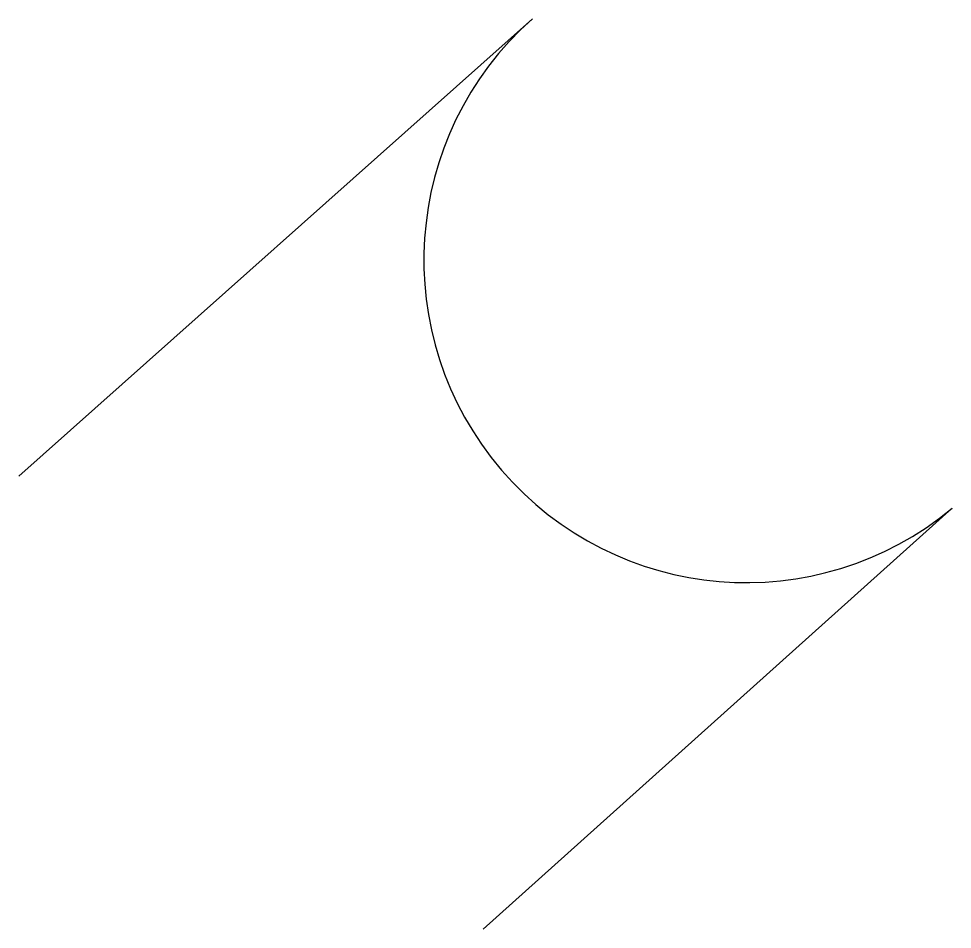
# Model space of a CAD drawing. Extents: x 19 to 596, y -135 to 428.
import ezdxf

# ---------------------------------------------------------------- set-up
doc = ezdxf.new("R2010")
doc.units = 0
doc.layers.get('0').update_dxf_attribs({"linetype": 'CONTINUOUS'})

msp = doc.modelspace()

# ---------------------------------------------------------------- linework, layer by layer
msp.add_lwpolyline([(19.23, 144.72), (336.84, 427.51, 0.984515), (596.32, 125.07), (306.28, -135.23)], format="xyb")

doc.saveas('drawing.dxf')
